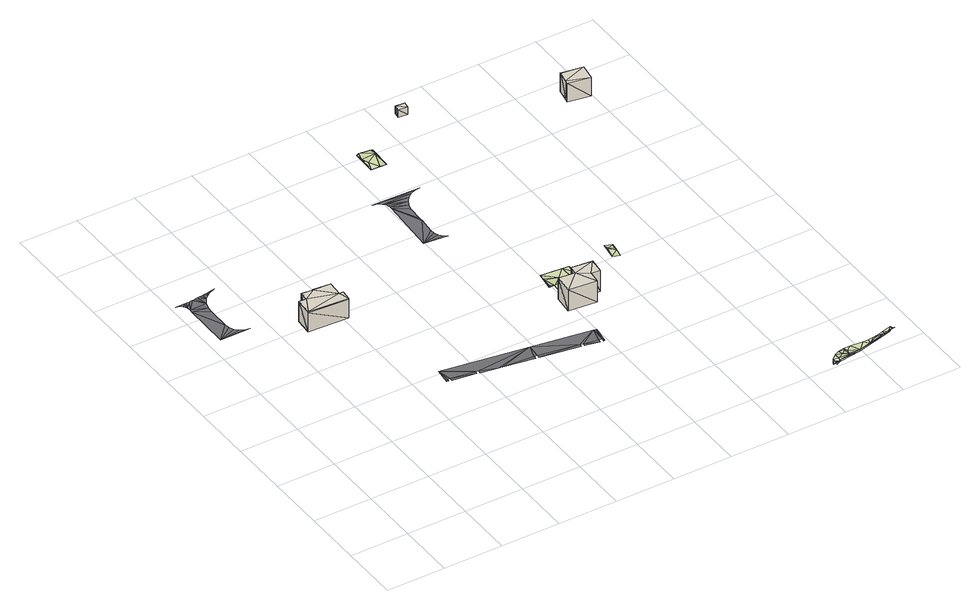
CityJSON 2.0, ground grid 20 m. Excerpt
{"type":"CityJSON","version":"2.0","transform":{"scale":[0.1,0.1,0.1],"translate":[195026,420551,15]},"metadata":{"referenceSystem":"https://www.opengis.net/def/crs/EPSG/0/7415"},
"CityObjects":{
"building1":{"type":"Building","attributes":{"3df_class":"Building","baseheight":16.83,"roofheight":7.3,"aanduidingrecordinactief":"0","pandstatus":"Pand in gebruik","aanduidingrecordcorrectie":"0","bouwjaar":"1993","begindatumtijdvakgeldigheid":"20051231","einddatumtijdvakgeldigheid":"21991231","shape_length":"45.01088364156629","shape_area":"106.04556949783046"},"geometry":[{"type":"Solid","lod":"1","boundaries":[[[[0,1,2]],[[3,4,2]],[[2,1,3]],[[5,6,3]],[[0,7,1]],[[8,9,5]],[[1,8,5]],[[3,1,5]],[[10,11,12]],[[10,13,11]],[[13,2,11]],[[13,0,2]],[[12,4,14]],[[12,11,4]],[[11,2,4]],[[14,3,15]],[[14,4,3]],[[15,6,16]],[[15,3,6]],[[16,5,17]],[[16,6,5]],[[17,9,18]],[[17,5,9]],[[18,8,19]],[[18,9,8]],[[19,1,20]],[[19,8,1]],[[20,7,21]],[[20,1,7]],[[21,13,10]],[[21,0,13]],[[21,7,0]],[[20,10,12]],[[14,15,12]],[[20,12,15]],[[16,17,15]],[[21,10,20]],[[18,19,17]],[[19,20,17]],[[20,15,17]]]]}]},
"building2":{"type":"Building","attributes":{"3df_class":"Building","baseheight":16.42,"roofheight":7.74,"aanduidingrecordinactief":"0","pandstatus":"Pand in gebruik","aanduidingrecordcorrectie":"0","bagpandid":"0241100000000025","bouwjaar":"1996","begindatumtijdvakgeldigheid":"20160112","einddatumtijdvakgeldigheid":"21991231","shape_length":"43.99088966483998","shape_area":"89.88113200889643"},"geometry":[{"type":"MultiSurface","lod":"1","boundaries":[[[22,23,24]],[[25,23,26]],[[27,26,28]],[[28,26,23]],[[29,23,22]],[[29,28,23]],[[30,24,31]],[[30,22,24]],[[31,23,32]],[[31,24,23]],[[32,33,34]],[[32,25,33]],[[32,23,25]],[[34,35,36]],[[34,33,35]],[[33,26,35]],[[33,25,26]],[[36,26,35]],[[36,27,37]],[[36,35,27]],[[35,26,27]],[[37,28,38]],[[37,27,28]],[[38,29,39]],[[38,28,29]],[[39,22,30]],[[39,29,22]],[[32,30,31]],[[32,34,36]],[[36,37,38]],[[36,38,32]],[[32,39,30]],[[38,39,32]]]}]},
"building3":{"type":"Building","attributes":{"3df_class":"Building","baseheight":16.93,"roofheight":2.67,"aanduidingrecordinactief":"0","pandstatus":"Pand in gebruik","aanduidingrecordcorrectie":"0","bouwjaar":"1991","begindatumtijdvakgeldigheid":"20110609","einddatumtijdvakgeldigheid":"21991231","shape_length":"10.692648466306952","shape_area":"6.833133998166383"},"geometry":[{"type":"Solid","lod":"1","boundaries":[[[[40,41,42]],[[43,41,40]],[[44,42,45]],[[44,40,42]],[[45,41,46]],[[45,42,41]],[[46,43,47]],[[46,41,43]],[[47,40,44]],[[47,43,40]],[[46,44,45]],[[46,47,44]]]]}]},
"building4":{"type":"Building","attributes":{"3df_class":"Building","baseheight":16.61,"roofheight":6.9,"aanduidingrecordinactief":"0","pandstatus":"Pand in gebruik","aanduidingrecordcorrectie":"0","bagpandid":"0241100000009476","bouwjaar":"1950","begindatumtijdvakgeldigheid":"20130521","einddatumtijdvakgeldigheid":"21991231","shape_length":"26.162058016394663","shape_area":"41.72571498437658"},"geometry":[{"type":"Solid","lod":"1","boundaries":[[[[48,49,50]],[[51,49,48]],[[51,52,49]],[[51,53,52]],[[54,50,55]],[[54,48,50]],[[55,49,56]],[[55,50,49]],[[56,52,57]],[[56,49,52]],[[57,53,58]],[[57,52,53]],[[58,51,59]],[[58,53,51]],[[59,48,54]],[[59,51,48]],[[56,54,55]],[[56,59,54]],[[57,59,56]],[[58,59,57]]]]}]},
"road1":{"type":"Road","attributes":{"3df_class":"Road","bgt_status":"bestaand","bgt_functie":"rijbaan lokale weg","relatievehoogteligging":0,"bgt_fysiekvoorkomen":"open verharding","identificatienamespace":"NL.IMGeo","wegdeeloptalud":"false","plus_fysiekvoorkomen":"betonstraatstenen","aantal_punten":0},"geometry":[{"type":"MultiSurface","lod":"1","boundaries":[[[60,61,62]],[[63,64,65]],[[66,67,68]],[[69,70,71]],[[69,72,70]],[[73,74,72]],[[73,75,74]],[[68,76,75]],[[68,67,76]],[[66,77,67]],[[66,78,77]],[[79,80,66]],[[81,79,66]],[[66,80,78]],[[62,71,64]],[[73,68,75]],[[72,69,73]],[[71,62,69]],[[69,62,61]],[[82,60,83]],[[83,84,85]],[[85,84,86]],[[86,84,87]],[[84,88,89]],[[87,84,89]],[[60,84,83]],[[61,60,82]],[[63,65,90]],[[63,62,64]],[[91,63,90]],[[92,91,90]],[[93,92,90]]]}]},
"road2":{"type":"Road","attributes":{"3df_class":"Road","bgt_status":"bestaand","bgt_functie":"rijbaan lokale weg","relatievehoogteligging":0,"bgt_fysiekvoorkomen":"open verharding","identificatienamespace":"NL.IMGeo","wegdeeloptalud":"false","plus_fysiekvoorkomen":"betonstraatstenen","aantal_punten":0},"geometry":[{"type":"MultiSurface","lod":"1","boundaries":[[[94,95,96]],[[95,97,96]],[[94,98,95]],[[99,100,101]],[[95,102,101]],[[99,103,100]],[[101,102,99]],[[104,105,106]],[[99,102,106]],[[107,104,106]],[[108,107,106]],[[109,110,111]],[[107,108,111]],[[108,109,111]],[[109,108,112]],[[113,114,112]],[[112,108,113]],[[115,116,117]],[[116,118,117]],[[113,119,115]],[[115,119,116]],[[120,121,122]],[[119,120,122]],[[116,119,122]],[[108,119,113]],[[102,108,106]],[[98,102,95]]]}]},
"road3":{"type":"Road","attributes":{"3df_class":"Road","bgt_status":"bestaand","bgt_functie":"rijbaan lokale weg","relatievehoogteligging":0,"bgt_fysiekvoorkomen":"open verharding","identificatienamespace":"NL.IMGeo","wegdeeloptalud":"false","plus_fysiekvoorkomen":"betonstraatstenen","aantal_punten":0},"geometry":[{"type":"MultiSurface","lod":"1","boundaries":[[[123,124,125]],[[126,127,123]],[[128,126,123]],[[129,130,131]],[[123,127,124]],[[132,123,125]],[[133,134,125]],[[123,135,136]],[[123,132,135]],[[125,134,132]],[[133,137,134]],[[138,129,139]],[[140,139,141]],[[142,141,143]],[[143,141,139]],[[143,144,142]],[[145,146,143]],[[147,145,143]],[[143,146,144]],[[138,139,140]],[[131,139,129]],[[148,131,130]],[[137,148,130]],[[134,137,130]]]}]},
"landuse1":{"type":"LandUse","attributes":{"3df_class":"Terrain","bgt_status":"bestaand","identificatiebagpnd":"0241100000000026","numaanduidingreeks_1posit1":"7.1","nummeraanduidingreeks_1tekst":"42","nummeraanduidingreeks_1ident":"0241010000006772","relatievehoogteligging":"0"},"geometry":[{"type":"MultiSurface","lod":"1","boundaries":[[[149,150,151]],[[152,151,153]],[[154,155,156]],[[151,150,35]],[[157,158,159]],[[157,154,151]],[[156,155,153]],[[160,152,161]],[[162,152,160]],[[149,162,163]],[[153,154,156]],[[149,152,162]],[[153,155,161]],[[152,153,161]],[[160,161,164]],[[162,160,164]],[[165,157,159]],[[35,158,157]],[[157,165,154]],[[153,151,154]],[[151,152,149]],[[157,151,35]],[[159,158,154]],[[165,159,154]],[[163,162,164]],[[149,163,166]],[[166,163,164]],[[149,166,164]]]}]},
"landuse2":{"type":"LandUse","attributes":{"3df_class":"Terrain","bgt_status":"bestaand","identificatiebagpnd":"0241100000000020","numaanduidingreeks_1posit1":"2.3","nummeraanduidingreeks_1tekst":"21","nummeraanduidingreeks_1ident":"0241010000006751","relatievehoogteligging":"0"},"geometry":[{"type":"MultiSurface","lod":"1","boundaries":[[[167,168,169]],[[170,171,169]],[[172,170,173]],[[170,168,173]],[[169,171,174]],[[170,169,168]],[[167,169,174]],[[172,167,175]],[[173,168,167]],[[172,173,167]],[[176,171,175]],[[167,176,175]],[[174,171,176]],[[167,174,176]]]}]},
"landuse3":{"type":"LandUse","attributes":{"3df_class":"Terrain","bgt_status":"bestaand","identificatiebagpnd":"0241100000000029","relatievehoogteligging":"0"},"geometry":[{"type":"MultiSurface","lod":"1","boundaries":[[[177,178,179]],[[178,180,179]],[[181,180,182]],[[177,179,181]],[[179,180,183]],[[181,179,183]],[[181,183,180]],[[177,181,182]]]}]},
"landuse4":{"type":"LandUse","attributes":{"3df_class":"Terrain","bgt_status":"bestaand","bgt_functie":"berm","relatievehoogteligging":0,"bgt_fysiekvoorkomen":"groenvoorziening","ondersteunendwegdeeloptalud":"false","plus_fysiekvoorkomen":"gras- en kruidachtigen","aantal_punten":0},"geometry":[{"type":"MultiSurface","lod":"1","boundaries":[[[184,185,186]],[[187,188,189]],[[187,190,188]],[[191,192,193]],[[189,194,187]],[[189,191,195]],[[194,196,197]],[[187,194,197]],[[195,191,193]],[[189,195,198]],[[184,199,200]],[[193,201,196]],[[193,202,201]],[[193,192,202]],[[203,184,200]],[[185,204,205]],[[200,199,206]],[[184,207,199]],[[208,204,209]],[[184,186,207]],[[207,186,210]],[[211,212,213]],[[185,209,204]],[[214,208,209]],[[215,214,209]],[[205,208,216]],[[205,204,208]],[[211,216,212]],[[211,205,216]],[[211,185,205]],[[210,186,217]],[[202,218,219]],[[184,203,192]],[[192,203,202]],[[184,192,191]],[[213,212,217]],[[186,211,220]],[[198,195,194]],[[189,198,221]],[[221,198,194]],[[189,221,194]],[[218,203,200]],[[201,202,219]],[[200,206,222]],[[202,203,218]],[[218,200,222]],[[219,218,222]],[[186,185,211]],[[213,220,211]],[[220,213,217]],[[186,220,217]],[[185,184,223]],[[223,191,224]],[[223,184,191]],[[224,189,225]],[[224,191,189]]]}]}
},
"vertices":[
[406,953,91],[396,989,91],[270,962,91],[299,1019,91],[274,1020,91],[340,1045,91],[301,1048,91],[409,988,91],[399,1042,91],[340,1046,91],[406,953,18],[270,962,88],[270,962,18],[406,953,88],[274,1020,18],[299,1019,18],[301,1048,18],[340,1045,18],[340,1046,18],[399,1042,18],[396,989,18],[409,988,18],
[969,639,92],[1032,698,92],[976,704,92],[1036,726,92],[1105,718,92],[1100,668,92],[1070,670,92],[1065,629,92],[969,639,14],[976,704,14],[1032,698,14],[1036,726,16],[1036,726,14],[1105,718,16],[1105,718,14],[1100,668,14],[1070,670,14],[1065,629,14],
[1083,1690,46],[1054,1713,46],[1052,1692,46],[1087,1711,46],[1083,1690,19],[1052,1692,19],[1054,1713,19],[1087,1711,19],
[1587,1477,85],[1515,1503,85],[1512,1490,85],[1596,1531,85],[1521,1541,85],[1522,1544,85],[1587,1477,16],[1512,1490,16],[1515,1503,16],[1521,1541,16],[1522,1544,16],[1596,1531,16],
[33,1226,20],[84,1217,19],[33,1235,21],[31,1247,21],[53,1269,21],[43,1269,21],[127,1274,20],[121,1277,21],[117,1269,20],[90,1237,20],[72,1271,21],[63,1270,21],[82,1272,21],[102,1255,20],[92,1273,21],[101,1274,21],[111,1276,21],[130,1279,21],[134,1280,21],[143,1282,20],[139,1281,21],[148,1283,20],[83,1196,18],[82,1122,18],[32,1068,18],[85,1105,18],[92,1090,18],[104,1078,18],[135,1067,18],[118,1070,18],[34,1268,21],[25,1258,21],[15,1265,21],[3,1268,21],
[994,523,11],[984,476,10],[985,465,10],[982,465,11],[993,524,11],[925,486,10],[971,467,10],[973,478,10],[986,525,10],[923,475,11],[778,498,12],[912,477,11],[914,488,10],[780,509,11],[784,557,11],[663,517,12],[767,500,12],[769,511,11],[652,519,12],[595,540,11],[593,529,12],[583,542,11],[505,555,11],[581,531,12],[503,543,12],[495,602,11],[486,546,12],[492,545,12],[494,556,11],
[773,1379,16],[782,1371,16],[788,1366,16],[767,1377,16],[775,1375,16],[759,1378,16],[851,1322,15],[860,1339,15],[800,1342,16],[888,1365,15],[794,1361,16],[872,1354,15],[905,1373,15],[924,1375,15],[796,1359,16],[847,1304,15],[800,1335,16],[844,1250,16],[843,1237,16],[840,1185,15],[788,1141,16],[841,1170,15],[857,1144,14],[847,1156,14],[870,1136,13],[798,1350,16],
[1000,761,17],[998,731,17],[1063,768,18],[1033,788,17],[1063,818,18],[1083,786,20],[1087,816,16],[1083,813,20],[1103,763,17],[1114,783,19],[1108,783,21],[988,803,19],[991,825,17],[988,798,19],[988,768,18],[983,763,16],[1103,783,21],[988,763,17],
[898,1578,23],[853,1598,28],[848,1573,24],[849,1601,21],[846,1519,21],[903,1599,20],[898,1598,23],[858,1553,22],[900,1517,20],[878,1518,21],
[1218,788,17],[1243,783,15],[1248,808,16],[1255,843,11],[1228,828,17],[1229,847,15],[1248,818,16],
[1596,28,7],[1717,58,2],[1638,38,7],[1493,12,9],[1497,6,10],[1504,8,8],[1490,5,9],[1520,16,7],[1558,23,10],[1520,24,10],[1501,18,9],[1519,16,5],[1502,26,9],[1497,20,9],[1513,13,5],[1581,57,8],[1563,43,8],[1518,42,9],[1543,38,8],[1558,28,10],[1718,58,7],[1713,58,7],[1580,57,8],[1623,54,7],[1731,73,7],[1728,60,7],[1641,54,7],[1698,53,7],[1678,59,7],[1678,58,8],[1734,66,7],[1739,62,7],[1696,63,7],[1660,56,7],[1553,48,9],[1537,52,9],[1668,53,7],[1508,13,8],[1558,57,8],[1596,28,2],[1520,16,2],[1504,8,2]
]}
